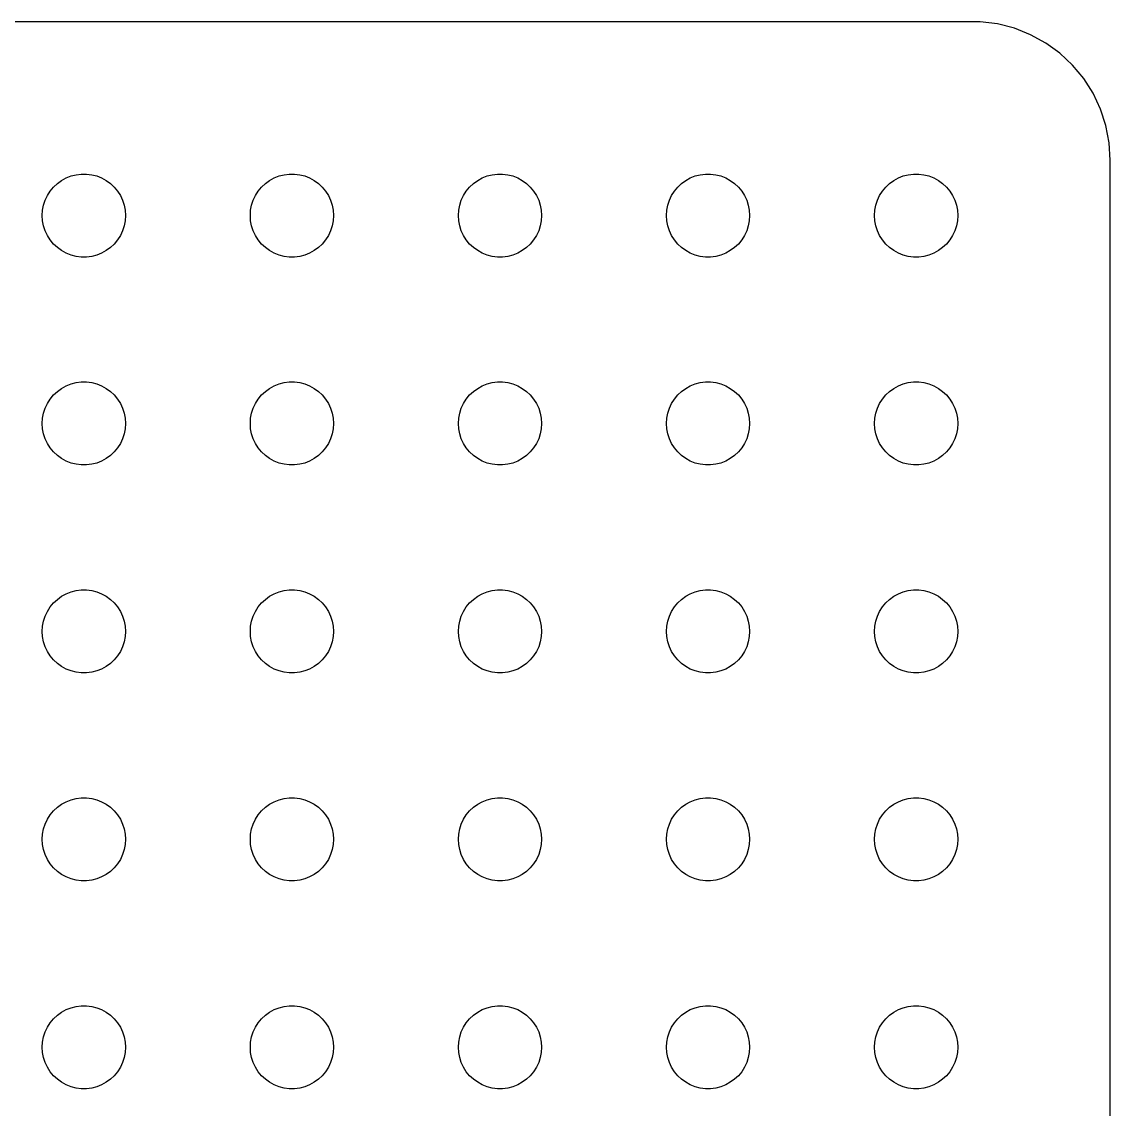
# Model space of a CAD drawing. Header units: metres. Extents: x -37 to 37, y 383 to 793.
# Drawn here: x -2.24 to 37, y 585.76 to 624.99 of the extents above; entities that cross this region are included whole.
import ezdxf

# ---------------------------------------------------------------- set-up
doc = ezdxf.new("R2010")
doc.units = ezdxf.units.M

msp = doc.modelspace()

# ---------------------------------------------------------------- linework, layer by layer
for p, q in [((32.3139, 624.99), (-32.3139, 624.99)), ((32.9369, 624.911), (32.3139, 624.99)), ((33.5451, 624.755), (32.9369, 624.911)), ((34.1289, 624.524), (33.5451, 624.755)), ((34.6791, 624.222), (34.1289, 624.524)), ((35.1871, 623.853), (34.6791, 624.222)), ((35.6448, 623.423), (35.1871, 623.853)), ((36.0451, 622.939), (35.6448, 623.423)), ((36.3815, 622.409), (36.0451, 622.939)), ((36.6489, 621.841), (36.3815, 622.409)), ((36.8429, 621.243), (36.6489, 621.841)), ((36.9606, 620.627), (36.8429, 621.243)), ((37, 620), (36.9606, 620.627)), ((37, 556), (37, 620)), ((-0.956131, 619.156), (-0.803726, 619.266)), ((-0.803726, 619.266), (-0.638657, 619.357)), ((-0.638657, 619.357), (-0.463516, 619.427)), ((-0.463516, 619.427), (-0.281067, 619.473)), ((-0.281067, 619.473), (-0.094177, 619.497)), ((-0.094177, 619.497), (0.094177, 619.497)), ((0.094177, 619.497), (0.281067, 619.473)), ((0.281067, 619.473), (0.463516, 619.427)), ((0.463516, 619.427), (0.638657, 619.357)), ((0.638657, 619.357), (0.803726, 619.266)), ((0.803726, 619.266), (0.956131, 619.156)), ((6.54385, 619.156), (6.69626, 619.266)), ((6.69626, 619.266), (6.86133, 619.357)), ((6.86133, 619.357), (7.03647, 619.427)), ((7.03647, 619.427), (7.21892, 619.473)), ((7.21892, 619.473), (7.40581, 619.497)), ((7.40581, 619.497), (7.59418, 619.497)), ((7.59418, 619.497), (7.78107, 619.473)), ((7.78107, 619.473), (7.96352, 619.427)), ((7.96352, 619.427), (8.13866, 619.357)), ((8.13866, 619.357), (8.30373, 619.266)), ((8.30373, 619.266), (8.45613, 619.156)), ((14.0439, 619.156), (14.1963, 619.266)), ((14.1963, 619.266), (14.3613, 619.357)), ((14.3613, 619.357), (14.5365, 619.427)), ((14.5365, 619.427), (14.7189, 619.473)), ((14.7189, 619.473), (14.9058, 619.497)), ((14.9058, 619.497), (15.0942, 619.497)), ((15.0942, 619.497), (15.2811, 619.473)), ((15.2811, 619.473), (15.4635, 619.427)), ((15.4635, 619.427), (15.6387, 619.357)), ((15.6387, 619.357), (15.8037, 619.266)), ((15.8037, 619.266), (15.9561, 619.156)), ((21.5439, 619.156), (21.6963, 619.266)), ((21.6963, 619.266), (21.8613, 619.357)), ((21.8613, 619.357), (22.0365, 619.427)), ((22.0365, 619.427), (22.2189, 619.473)), ((22.2189, 619.473), (22.4058, 619.497)), ((22.4058, 619.497), (22.5942, 619.497)), ((22.5942, 619.497), (22.7811, 619.473)), ((22.7811, 619.473), (22.9635, 619.427)), ((22.9635, 619.427), (23.1387, 619.357)), ((23.1387, 619.357), (23.3037, 619.266)), ((23.3037, 619.266), (23.4561, 619.156)), ((29.0439, 619.156), (29.1963, 619.266)), ((29.1963, 619.266), (29.3613, 619.357)), ((29.3613, 619.357), (29.5365, 619.427)), ((29.5365, 619.427), (29.7189, 619.473)), ((29.7189, 619.473), (29.9058, 619.497)), ((29.9058, 619.497), (30.0942, 619.497)), ((30.0942, 619.497), (30.2811, 619.473)), ((30.2811, 619.473), (30.4635, 619.427)), ((30.4635, 619.427), (30.6387, 619.357)), ((30.6387, 619.357), (30.8037, 619.266)), ((30.8037, 619.266), (30.9561, 619.156)), ((-1.31445, 618.723), (-1.21352, 618.882)), ((-1.21352, 618.882), (-1.09344, 619.027)), ((-1.09344, 619.027), (-0.956131, 619.156)), ((0.956131, 619.156), (1.09344, 619.027)), ((1.09344, 619.027), (1.21352, 618.882)), ((1.21352, 618.882), (1.31445, 618.723)), ((6.18553, 618.723), (6.28647, 618.882)), ((6.28647, 618.882), (6.40654, 619.027)), ((6.40654, 619.027), (6.54385, 619.156)), ((8.45613, 619.156), (8.59344, 619.027)), ((8.59344, 619.027), (8.71352, 618.882)), ((8.71352, 618.882), (8.81445, 618.723)), ((13.6855, 618.723), (13.7865, 618.882)), ((13.7865, 618.882), (13.9065, 619.027)), ((13.9065, 619.027), (14.0439, 619.156)), ((15.9561, 619.156), (16.0934, 619.027)), ((16.0934, 619.027), (16.2135, 618.882)), ((16.2135, 618.882), (16.3145, 618.723)), ((21.1855, 618.723), (21.2865, 618.882)), ((21.2865, 618.882), (21.4065, 619.027)), ((21.4065, 619.027), (21.5439, 619.156)), ((23.4561, 619.156), (23.5934, 619.027)), ((23.5934, 619.027), (23.7135, 618.882)), ((23.7135, 618.882), (23.8145, 618.723)), ((28.6855, 618.723), (28.7865, 618.882)), ((28.7865, 618.882), (28.9065, 619.027)), ((28.9065, 619.027), (29.0439, 619.156)), ((30.9561, 619.156), (31.0934, 619.027)), ((31.0934, 619.027), (31.2135, 618.882)), ((31.2135, 618.882), (31.3145, 618.723)), ((-1.45287, 618.373), (-1.39465, 618.552)), ((-1.39465, 618.552), (-1.31445, 618.723)), ((1.31445, 618.723), (1.39465, 618.552)), ((1.39465, 618.552), (1.45287, 618.373)), ((6.04712, 618.373), (6.10533, 618.552)), ((6.10533, 618.552), (6.18553, 618.723)), ((8.81445, 618.723), (8.89465, 618.552)), ((8.89465, 618.552), (8.95287, 618.373)), ((13.5471, 618.373), (13.6053, 618.552)), ((13.6053, 618.552), (13.6855, 618.723)), ((16.3145, 618.723), (16.3947, 618.552)), ((16.3947, 618.552), (16.4529, 618.373)), ((21.0471, 618.373), (21.1053, 618.552)), ((21.1053, 618.552), (21.1855, 618.723)), ((23.8145, 618.723), (23.8947, 618.552)), ((23.8947, 618.552), (23.9529, 618.373)), ((28.5471, 618.373), (28.6053, 618.552)), ((28.6053, 618.552), (28.6855, 618.723)), ((31.3145, 618.723), (31.3947, 618.552)), ((31.3947, 618.552), (31.4529, 618.373)), ((-1.5, 618), (-1.48816, 618.188)), ((-1.48816, 618.188), (-1.45287, 618.373)), ((1.45287, 618.373), (1.48816, 618.188)), ((1.48816, 618.188), (1.5, 618)), ((6, 618), (6.01183, 618.188)), ((6.01183, 618.188), (6.04712, 618.373)), ((8.95287, 618.373), (8.98816, 618.188)), ((8.98816, 618.188), (9, 618)), ((13.5, 618), (13.5118, 618.188)), ((13.5118, 618.188), (13.5471, 618.373)), ((16.4529, 618.373), (16.4882, 618.188)), ((16.4882, 618.188), (16.5, 618)), ((21, 618), (21.0118, 618.188)), ((21.0118, 618.188), (21.0471, 618.373)), ((23.9529, 618.373), (23.9882, 618.188)), ((23.9882, 618.188), (24, 618)), ((28.5, 618), (28.5118, 618.188)), ((28.5118, 618.188), (28.5471, 618.373)), ((31.4529, 618.373), (31.4882, 618.188)), ((31.4882, 618.188), (31.5, 618)), ((-1.48816, 617.812), (-1.5, 618)), ((-1.45287, 617.627), (-1.48816, 617.812)), ((1.48816, 617.812), (1.45287, 617.627)), ((1.5, 618), (1.48816, 617.812)), ((6.01183, 617.812), (6, 618)), ((6.04712, 617.627), (6.01183, 617.812)), ((8.98816, 617.812), (8.95287, 617.627)), ((9, 618), (8.98816, 617.812)), ((13.5118, 617.812), (13.5, 618)), ((13.5471, 617.627), (13.5118, 617.812)), ((16.4882, 617.812), (16.4529, 617.627)), ((16.5, 618), (16.4882, 617.812)), ((21.0118, 617.812), (21, 618)), ((21.0471, 617.627), (21.0118, 617.812)), ((23.9882, 617.812), (23.9529, 617.627)), ((24, 618), (23.9882, 617.812)), ((28.5118, 617.812), (28.5, 618)), ((28.5471, 617.627), (28.5118, 617.812)), ((31.4882, 617.812), (31.4529, 617.627)), ((31.5, 618), (31.4882, 617.812)), ((-1.39465, 617.448), (-1.45287, 617.627)), ((-1.31445, 617.277), (-1.39465, 617.448)), ((-1.21352, 617.118), (-1.31445, 617.277)), ((1.31445, 617.277), (1.21352, 617.118)), ((1.39465, 617.448), (1.31445, 617.277)), ((1.45287, 617.627), (1.39465, 617.448)), ((6.10533, 617.448), (6.04712, 617.627)), ((6.18553, 617.277), (6.10533, 617.448)), ((6.28647, 617.118), (6.18553, 617.277)), ((8.81445, 617.277), (8.71352, 617.118)), ((8.89465, 617.448), (8.81445, 617.277)), ((8.95287, 617.627), (8.89465, 617.448)), ((13.6053, 617.448), (13.5471, 617.627)), ((13.6855, 617.277), (13.6053, 617.448)), ((13.7865, 617.118), (13.6855, 617.277)), ((16.3145, 617.277), (16.2135, 617.118)), ((16.3947, 617.448), (16.3145, 617.277)), ((16.4529, 617.627), (16.3947, 617.448)), ((21.1053, 617.448), (21.0471, 617.627)), ((21.1855, 617.277), (21.1053, 617.448)), ((21.2865, 617.118), (21.1855, 617.277)), ((23.8145, 617.277), (23.7135, 617.118)), ((23.8947, 617.448), (23.8145, 617.277)), ((23.9529, 617.627), (23.8947, 617.448)), ((28.6053, 617.448), (28.5471, 617.627)), ((28.6855, 617.277), (28.6053, 617.448)), ((28.7865, 617.118), (28.6855, 617.277)), ((31.3145, 617.277), (31.2135, 617.118)), ((31.3947, 617.448), (31.3145, 617.277)), ((31.4529, 617.627), (31.3947, 617.448)), ((-1.09344, 616.973), (-1.21352, 617.118)), ((-0.956131, 616.844), (-1.09344, 616.973)), ((1.09344, 616.973), (0.956131, 616.844)), ((1.21352, 617.118), (1.09344, 616.973)), ((6.40654, 616.973), (6.28647, 617.118)), ((6.54385, 616.844), (6.40654, 616.973)), ((8.59344, 616.973), (8.45613, 616.844)), ((8.71352, 617.118), (8.59344, 616.973)), ((13.9065, 616.973), (13.7865, 617.118)), ((14.0439, 616.844), (13.9065, 616.973)), ((16.0934, 616.973), (15.9561, 616.844)), ((16.2135, 617.118), (16.0934, 616.973)), ((21.4065, 616.973), (21.2865, 617.118)), ((21.5439, 616.844), (21.4065, 616.973)), ((23.5934, 616.973), (23.4561, 616.844)), ((23.7135, 617.118), (23.5934, 616.973)), ((28.9065, 616.973), (28.7865, 617.118)), ((29.0439, 616.844), (28.9065, 616.973)), ((31.0934, 616.973), (30.9561, 616.844)), ((31.2135, 617.118), (31.0934, 616.973)), ((-0.803726, 616.734), (-0.956131, 616.844)), ((-0.638657, 616.643), (-0.803726, 616.734)), ((-0.463516, 616.573), (-0.638657, 616.643)), ((-0.281067, 616.527), (-0.463516, 616.573)), ((-0.094177, 616.503), (-0.281067, 616.527)), ((0.094177, 616.503), (-0.094177, 616.503)), ((0.281067, 616.527), (0.094177, 616.503)), ((0.463516, 616.573), (0.281067, 616.527)), ((0.638657, 616.643), (0.463516, 616.573)), ((0.803726, 616.734), (0.638657, 616.643)), ((0.956131, 616.844), (0.803726, 616.734)), ((6.69626, 616.734), (6.54385, 616.844)), ((6.86133, 616.643), (6.69626, 616.734)), ((7.03647, 616.573), (6.86133, 616.643)), ((7.21892, 616.527), (7.03647, 616.573)), ((7.40581, 616.503), (7.21892, 616.527)), ((7.59418, 616.503), (7.40581, 616.503)), ((7.78107, 616.527), (7.59418, 616.503)), ((7.96352, 616.573), (7.78107, 616.527)), ((8.13866, 616.643), (7.96352, 616.573)), ((8.30373, 616.734), (8.13866, 616.643)), ((8.45613, 616.844), (8.30373, 616.734)), ((14.1963, 616.734), (14.0439, 616.844)), ((14.3613, 616.643), (14.1963, 616.734)), ((14.5365, 616.573), (14.3613, 616.643)), ((14.7189, 616.527), (14.5365, 616.573)), ((14.9058, 616.503), (14.7189, 616.527)), ((15.0942, 616.503), (14.9058, 616.503)), ((15.2811, 616.527), (15.0942, 616.503)), ((15.4635, 616.573), (15.2811, 616.527)), ((15.6387, 616.643), (15.4635, 616.573)), ((15.8037, 616.734), (15.6387, 616.643)), ((15.9561, 616.844), (15.8037, 616.734)), ((21.6963, 616.734), (21.5439, 616.844)), ((21.8613, 616.643), (21.6963, 616.734)), ((22.0365, 616.573), (21.8613, 616.643)), ((22.2189, 616.527), (22.0365, 616.573)), ((22.4058, 616.503), (22.2189, 616.527)), ((22.5942, 616.503), (22.4058, 616.503)), ((22.7811, 616.527), (22.5942, 616.503)), ((22.9635, 616.573), (22.7811, 616.527)), ((23.1387, 616.643), (22.9635, 616.573)), ((23.3037, 616.734), (23.1387, 616.643)), ((23.4561, 616.844), (23.3037, 616.734)), ((29.1963, 616.734), (29.0439, 616.844)), ((29.3613, 616.643), (29.1963, 616.734)), ((29.5365, 616.573), (29.3613, 616.643)), ((29.7189, 616.527), (29.5365, 616.573)), ((29.9058, 616.503), (29.7189, 616.527)), ((30.0942, 616.503), (29.9058, 616.503)), ((30.2811, 616.527), (30.0942, 616.503)), ((30.4635, 616.573), (30.2811, 616.527)), ((30.6387, 616.643), (30.4635, 616.573)), ((30.8037, 616.734), (30.6387, 616.643)), ((30.9561, 616.844), (30.8037, 616.734)), ((-0.956131, 611.656), (-0.803726, 611.766)), ((-0.803726, 611.766), (-0.638657, 611.857)), ((-0.638657, 611.857), (-0.463516, 611.927)), ((-0.463516, 611.927), (-0.281067, 611.973)), ((-0.281067, 611.973), (-0.094177, 611.997)), ((-0.094177, 611.997), (0.094177, 611.997)), ((0.094177, 611.997), (0.281067, 611.973)), ((0.281067, 611.973), (0.463516, 611.927)), ((0.463516, 611.927), (0.638657, 611.857)), ((0.638657, 611.857), (0.803726, 611.766)), ((0.803726, 611.766), (0.956131, 611.656)), ((6.54385, 611.656), (6.69626, 611.766)), ((6.69626, 611.766), (6.86133, 611.857)), ((6.86133, 611.857), (7.03647, 611.927)), ((7.03647, 611.927), (7.21892, 611.973)), ((7.21892, 611.973), (7.40581, 611.997)), ((7.40581, 611.997), (7.59418, 611.997)), ((7.59418, 611.997), (7.78107, 611.973)), ((7.78107, 611.973), (7.96352, 611.927)), ((7.96352, 611.927), (8.13866, 611.857)), ((8.13866, 611.857), (8.30373, 611.766)), ((8.30373, 611.766), (8.45613, 611.656)), ((14.0439, 611.656), (14.1963, 611.766)), ((14.1963, 611.766), (14.3613, 611.857)), ((14.3613, 611.857), (14.5365, 611.927)), ((14.5365, 611.927), (14.7189, 611.973)), ((14.7189, 611.973), (14.9058, 611.997)), ((14.9058, 611.997), (15.0942, 611.997)), ((15.0942, 611.997), (15.2811, 611.973)), ((15.2811, 611.973), (15.4635, 611.927)), ((15.4635, 611.927), (15.6387, 611.857)), ((15.6387, 611.857), (15.8037, 611.766)), ((15.8037, 611.766), (15.9561, 611.656)), ((21.5439, 611.656), (21.6963, 611.766)), ((21.6963, 611.766), (21.8613, 611.857)), ((21.8613, 611.857), (22.0365, 611.927)), ((22.0365, 611.927), (22.2189, 611.973)), ((22.2189, 611.973), (22.4058, 611.997)), ((22.4058, 611.997), (22.5942, 611.997)), ((22.5942, 611.997), (22.7811, 611.973)), ((22.7811, 611.973), (22.9635, 611.927)), ((22.9635, 611.927), (23.1387, 611.857)), ((23.1387, 611.857), (23.3037, 611.766)), ((23.3037, 611.766), (23.4561, 611.656)), ((29.0439, 611.656), (29.1963, 611.766)), ((29.1963, 611.766), (29.3613, 611.857)), ((29.3613, 611.857), (29.5365, 611.927)), ((29.5365, 611.927), (29.7189, 611.973)), ((29.7189, 611.973), (29.9058, 611.997)), ((29.9058, 611.997), (30.0942, 611.997)), ((30.0942, 611.997), (30.2811, 611.973)), ((30.2811, 611.973), (30.4635, 611.927)), ((30.4635, 611.927), (30.6387, 611.857)), ((30.6387, 611.857), (30.8037, 611.766)), ((30.8037, 611.766), (30.9561, 611.656)), ((-1.31445, 611.223), (-1.21352, 611.382)), ((-1.21352, 611.382), (-1.09344, 611.527)), ((-1.09344, 611.527), (-0.956131, 611.656)), ((0.956131, 611.656), (1.09344, 611.527)), ((1.09344, 611.527), (1.21352, 611.382)), ((1.21352, 611.382), (1.31445, 611.223)), ((6.18553, 611.223), (6.28647, 611.382)), ((6.28647, 611.382), (6.40654, 611.527)), ((6.40654, 611.527), (6.54385, 611.656)), ((8.45613, 611.656), (8.59344, 611.527)), ((8.59344, 611.527), (8.71352, 611.382)), ((8.71352, 611.382), (8.81445, 611.223)), ((13.6855, 611.223), (13.7865, 611.382)), ((13.7865, 611.382), (13.9065, 611.527)), ((13.9065, 611.527), (14.0439, 611.656)), ((15.9561, 611.656), (16.0934, 611.527)), ((16.0934, 611.527), (16.2135, 611.382)), ((16.2135, 611.382), (16.3145, 611.223)), ((21.1855, 611.223), (21.2865, 611.382)), ((21.2865, 611.382), (21.4065, 611.527)), ((21.4065, 611.527), (21.5439, 611.656)), ((23.4561, 611.656), (23.5934, 611.527)), ((23.5934, 611.527), (23.7135, 611.382)), ((23.7135, 611.382), (23.8145, 611.223)), ((28.6855, 611.223), (28.7865, 611.382)), ((28.7865, 611.382), (28.9065, 611.527)), ((28.9065, 611.527), (29.0439, 611.656)), ((30.9561, 611.656), (31.0934, 611.527)), ((31.0934, 611.527), (31.2135, 611.382)), ((31.2135, 611.382), (31.3145, 611.223)), ((-1.45287, 610.873), (-1.39465, 611.052)), ((-1.39465, 611.052), (-1.31445, 611.223)), ((1.31445, 611.223), (1.39465, 611.052)), ((1.39465, 611.052), (1.45287, 610.873)), ((6.04712, 610.873), (6.10533, 611.052)), ((6.10533, 611.052), (6.18553, 611.223)), ((8.81445, 611.223), (8.89465, 611.052)), ((8.89465, 611.052), (8.95287, 610.873)), ((13.5471, 610.873), (13.6053, 611.052)), ((13.6053, 611.052), (13.6855, 611.223)), ((16.3145, 611.223), (16.3947, 611.052)), ((16.3947, 611.052), (16.4529, 610.873)), ((21.0471, 610.873), (21.1053, 611.052)), ((21.1053, 611.052), (21.1855, 611.223)), ((23.8145, 611.223), (23.8947, 611.052)), ((23.8947, 611.052), (23.9529, 610.873)), ((28.5471, 610.873), (28.6053, 611.052)), ((28.6053, 611.052), (28.6855, 611.223)), ((31.3145, 611.223), (31.3947, 611.052)), ((31.3947, 611.052), (31.4529, 610.873)), ((-1.5, 610.5), (-1.48816, 610.688)), ((-1.48816, 610.688), (-1.45287, 610.873)), ((1.45287, 610.873), (1.48816, 610.688)), ((1.48816, 610.688), (1.5, 610.5)), ((6, 610.5), (6.01183, 610.688)), ((6.01183, 610.688), (6.04712, 610.873)), ((8.95287, 610.873), (8.98816, 610.688)), ((8.98816, 610.688), (9, 610.5)), ((13.5, 610.5), (13.5118, 610.688)), ((13.5118, 610.688), (13.5471, 610.873)), ((16.4529, 610.873), (16.4882, 610.688)), ((16.4882, 610.688), (16.5, 610.5)), ((21, 610.5), (21.0118, 610.688)), ((21.0118, 610.688), (21.0471, 610.873)), ((23.9529, 610.873), (23.9882, 610.688)), ((23.9882, 610.688), (24, 610.5)), ((28.5, 610.5), (28.5118, 610.688)), ((28.5118, 610.688), (28.5471, 610.873)), ((31.4529, 610.873), (31.4882, 610.688)), ((31.4882, 610.688), (31.5, 610.5)), ((-1.48816, 610.312), (-1.5, 610.5)), ((-1.45287, 610.127), (-1.48816, 610.312)), ((1.48816, 610.312), (1.45287, 610.127)), ((1.5, 610.5), (1.48816, 610.312)), ((6.01183, 610.312), (6, 610.5)), ((6.04712, 610.127), (6.01183, 610.312)), ((8.98816, 610.312), (8.95287, 610.127)), ((9, 610.5), (8.98816, 610.312)), ((13.5118, 610.312), (13.5, 610.5)), ((13.5471, 610.127), (13.5118, 610.312)), ((16.4882, 610.312), (16.4529, 610.127)), ((16.5, 610.5), (16.4882, 610.312)), ((21.0118, 610.312), (21, 610.5)), ((21.0471, 610.127), (21.0118, 610.312)), ((23.9882, 610.312), (23.9529, 610.127)), ((24, 610.5), (23.9882, 610.312)), ((28.5118, 610.312), (28.5, 610.5)), ((28.5471, 610.127), (28.5118, 610.312)), ((31.4882, 610.312), (31.4529, 610.127)), ((31.5, 610.5), (31.4882, 610.312)), ((-1.39465, 609.948), (-1.45287, 610.127)), ((-1.31445, 609.777), (-1.39465, 609.948)), ((1.39465, 609.948), (1.31445, 609.777)), ((1.45287, 610.127), (1.39465, 609.948)), ((6.10533, 609.948), (6.04712, 610.127)), ((6.18553, 609.777), (6.10533, 609.948)), ((8.89465, 609.948), (8.81445, 609.777)), ((8.95287, 610.127), (8.89465, 609.948)), ((13.6053, 609.948), (13.5471, 610.127)), ((13.6855, 609.777), (13.6053, 609.948)), ((16.3947, 609.948), (16.3145, 609.777)), ((16.4529, 610.127), (16.3947, 609.948)), ((21.1053, 609.948), (21.0471, 610.127)), ((21.1855, 609.777), (21.1053, 609.948)), ((23.8947, 609.948), (23.8145, 609.777)), ((23.9529, 610.127), (23.8947, 609.948)), ((28.6053, 609.948), (28.5471, 610.127)), ((28.6855, 609.777), (28.6053, 609.948)), ((31.3947, 609.948), (31.3145, 609.777)), ((31.4529, 610.127), (31.3947, 609.948)), ((-1.21352, 609.618), (-1.31445, 609.777)), ((-1.09344, 609.473), (-1.21352, 609.618)), ((-0.956131, 609.344), (-1.09344, 609.473)), ((1.09344, 609.473), (0.956131, 609.344)), ((1.21352, 609.618), (1.09344, 609.473)), ((1.31445, 609.777), (1.21352, 609.618)), ((6.28647, 609.618), (6.18553, 609.777)), ((6.40654, 609.473), (6.28647, 609.618)), ((6.54385, 609.344), (6.40654, 609.473)), ((8.59344, 609.473), (8.45613, 609.344)), ((8.71352, 609.618), (8.59344, 609.473)), ((8.81445, 609.777), (8.71352, 609.618)), ((13.7865, 609.618), (13.6855, 609.777)), ((13.9065, 609.473), (13.7865, 609.618)), ((14.0439, 609.344), (13.9065, 609.473)), ((16.0934, 609.473), (15.9561, 609.344)), ((16.2135, 609.618), (16.0934, 609.473)), ((16.3145, 609.777), (16.2135, 609.618)), ((21.2865, 609.618), (21.1855, 609.777)), ((21.4065, 609.473), (21.2865, 609.618)), ((21.5439, 609.344), (21.4065, 609.473)), ((23.5934, 609.473), (23.4561, 609.344)), ((23.7135, 609.618), (23.5934, 609.473)), ((23.8145, 609.777), (23.7135, 609.618)), ((28.7865, 609.618), (28.6855, 609.777)), ((28.9065, 609.473), (28.7865, 609.618)), ((29.0439, 609.344), (28.9065, 609.473)), ((31.0934, 609.473), (30.9561, 609.344)), ((31.2135, 609.618), (31.0934, 609.473)), ((31.3145, 609.777), (31.2135, 609.618)), ((-0.803726, 609.234), (-0.956131, 609.344)), ((-0.638657, 609.143), (-0.803726, 609.234)), ((-0.463516, 609.073), (-0.638657, 609.143)), ((-0.281067, 609.027), (-0.463516, 609.073)), ((-0.094177, 609.003), (-0.281067, 609.027)), ((0.281067, 609.027), (0.094177, 609.003)), ((0.463516, 609.073), (0.281067, 609.027)), ((0.638657, 609.143), (0.463516, 609.073)), ((0.803726, 609.234), (0.638657, 609.143)), ((0.956131, 609.344), (0.803726, 609.234)), ((6.69626, 609.234), (6.54385, 609.344)), ((6.86133, 609.143), (6.69626, 609.234)), ((7.03647, 609.073), (6.86133, 609.143)), ((7.21892, 609.027), (7.03647, 609.073)), ((7.40581, 609.003), (7.21892, 609.027)), ((7.78107, 609.027), (7.59418, 609.003)), ((7.96352, 609.073), (7.78107, 609.027)), ((8.13866, 609.143), (7.96352, 609.073)), ((8.30373, 609.234), (8.13866, 609.143)), ((8.45613, 609.344), (8.30373, 609.234)), ((14.1963, 609.234), (14.0439, 609.344)), ((14.3613, 609.143), (14.1963, 609.234)), ((14.5365, 609.073), (14.3613, 609.143)), ((14.7189, 609.027), (14.5365, 609.073)), ((14.9058, 609.003), (14.7189, 609.027)), ((15.2811, 609.027), (15.0942, 609.003)), ((15.4635, 609.073), (15.2811, 609.027)), ((15.6387, 609.143), (15.4635, 609.073)), ((15.8037, 609.234), (15.6387, 609.143)), ((15.9561, 609.344), (15.8037, 609.234)), ((21.6963, 609.234), (21.5439, 609.344)), ((21.8613, 609.143), (21.6963, 609.234)), ((22.0365, 609.073), (21.8613, 609.143)), ((22.2189, 609.027), (22.0365, 609.073)), ((22.4058, 609.003), (22.2189, 609.027)), ((22.7811, 609.027), (22.5942, 609.003)), ((22.9635, 609.073), (22.7811, 609.027)), ((23.1387, 609.143), (22.9635, 609.073)), ((23.3037, 609.234), (23.1387, 609.143)), ((23.4561, 609.344), (23.3037, 609.234)), ((29.1963, 609.234), (29.0439, 609.344)), ((29.3613, 609.143), (29.1963, 609.234)), ((29.5365, 609.073), (29.3613, 609.143)), ((29.7189, 609.027), (29.5365, 609.073)), ((29.9058, 609.003), (29.7189, 609.027)), ((30.2811, 609.027), (30.0942, 609.003)), ((30.4635, 609.073), (30.2811, 609.027)), ((30.6387, 609.143), (30.4635, 609.073)), ((30.8037, 609.234), (30.6387, 609.143)), ((30.9561, 609.344), (30.8037, 609.234)), ((0.094177, 609.003), (-0.094177, 609.003)), ((7.59418, 609.003), (7.40581, 609.003)), ((15.0942, 609.003), (14.9058, 609.003)), ((22.5942, 609.003), (22.4058, 609.003)), ((30.0942, 609.003), (29.9058, 609.003)), ((-0.803726, 604.266), (-0.638657, 604.357)), ((-0.638657, 604.357), (-0.463516, 604.427)), ((-0.463516, 604.427), (-0.281067, 604.473)), ((-0.281067, 604.473), (-0.094177, 604.497)), ((-0.094177, 604.497), (0.094177, 604.497)), ((0.094177, 604.497), (0.281067, 604.473)), ((0.281067, 604.473), (0.463516, 604.427)), ((0.463516, 604.427), (0.638657, 604.357)), ((0.638657, 604.357), (0.803726, 604.266)), ((6.69626, 604.266), (6.86133, 604.357)), ((6.86133, 604.357), (7.03647, 604.427)), ((7.03647, 604.427), (7.21892, 604.473)), ((7.21892, 604.473), (7.40581, 604.497)), ((7.40581, 604.497), (7.59418, 604.497)), ((7.59418, 604.497), (7.78107, 604.473)), ((7.78107, 604.473), (7.96352, 604.427)), ((7.96352, 604.427), (8.13866, 604.357)), ((8.13866, 604.357), (8.30373, 604.266)), ((14.1963, 604.266), (14.3613, 604.357)), ((14.3613, 604.357), (14.5365, 604.427)), ((14.5365, 604.427), (14.7189, 604.473)), ((14.7189, 604.473), (14.9058, 604.497)), ((14.9058, 604.497), (15.0942, 604.497)), ((15.0942, 604.497), (15.2811, 604.473)), ((15.2811, 604.473), (15.4635, 604.427)), ((15.4635, 604.427), (15.6387, 604.357)), ((15.6387, 604.357), (15.8037, 604.266)), ((21.6963, 604.266), (21.8613, 604.357)), ((21.8613, 604.357), (22.0365, 604.427)), ((22.0365, 604.427), (22.2189, 604.473)), ((22.2189, 604.473), (22.4058, 604.497)), ((22.4058, 604.497), (22.5942, 604.497)), ((22.5942, 604.497), (22.7811, 604.473)), ((22.7811, 604.473), (22.9635, 604.427)), ((22.9635, 604.427), (23.1387, 604.357)), ((23.1387, 604.357), (23.3037, 604.266)), ((29.1963, 604.266), (29.3613, 604.357)), ((29.3613, 604.357), (29.5365, 604.427)), ((29.5365, 604.427), (29.7189, 604.473)), ((29.7189, 604.473), (29.9058, 604.497)), ((29.9058, 604.497), (30.0942, 604.497)), ((30.0942, 604.497), (30.2811, 604.473)), ((30.2811, 604.473), (30.4635, 604.427)), ((30.4635, 604.427), (30.6387, 604.357)), ((30.6387, 604.357), (30.8037, 604.266)), ((-1.21352, 603.882), (-1.09344, 604.027)), ((-1.09344, 604.027), (-0.956131, 604.156)), ((-0.956131, 604.156), (-0.803726, 604.266)), ((0.803726, 604.266), (0.956131, 604.156)), ((0.956131, 604.156), (1.09344, 604.027)), ((1.09344, 604.027), (1.21352, 603.882)), ((6.28647, 603.882), (6.40654, 604.027)), ((6.40654, 604.027), (6.54385, 604.156)), ((6.54385, 604.156), (6.69626, 604.266)), ((8.30373, 604.266), (8.45613, 604.156)), ((8.45613, 604.156), (8.59344, 604.027)), ((8.59344, 604.027), (8.71352, 603.882)), ((13.7865, 603.882), (13.9065, 604.027)), ((13.9065, 604.027), (14.0439, 604.156)), ((14.0439, 604.156), (14.1963, 604.266)), ((15.8037, 604.266), (15.9561, 604.156)), ((15.9561, 604.156), (16.0934, 604.027)), ((16.0934, 604.027), (16.2135, 603.882)), ((21.2865, 603.882), (21.4065, 604.027)), ((21.4065, 604.027), (21.5439, 604.156)), ((21.5439, 604.156), (21.6963, 604.266)), ((23.3037, 604.266), (23.4561, 604.156)), ((23.4561, 604.156), (23.5934, 604.027)), ((23.5934, 604.027), (23.7135, 603.882)), ((28.7865, 603.882), (28.9065, 604.027)), ((28.9065, 604.027), (29.0439, 604.156)), ((29.0439, 604.156), (29.1963, 604.266)), ((30.8037, 604.266), (30.9561, 604.156)), ((30.9561, 604.156), (31.0934, 604.027)), ((31.0934, 604.027), (31.2135, 603.882)), ((-1.45287, 603.373), (-1.39465, 603.552)), ((-1.39465, 603.552), (-1.31445, 603.723)), ((-1.31445, 603.723), (-1.21352, 603.882)), ((1.21352, 603.882), (1.31445, 603.723)), ((1.31445, 603.723), (1.39465, 603.552)), ((1.39465, 603.552), (1.45287, 603.373)), ((6.04712, 603.373), (6.10533, 603.552)), ((6.10533, 603.552), (6.18553, 603.723)), ((6.18553, 603.723), (6.28647, 603.882)), ((8.71352, 603.882), (8.81445, 603.723)), ((8.81445, 603.723), (8.89465, 603.552)), ((8.89465, 603.552), (8.95287, 603.373)), ((13.5471, 603.373), (13.6053, 603.552)), ((13.6053, 603.552), (13.6855, 603.723)), ((13.6855, 603.723), (13.7865, 603.882)), ((16.2135, 603.882), (16.3145, 603.723)), ((16.3145, 603.723), (16.3947, 603.552)), ((16.3947, 603.552), (16.4529, 603.373)), ((21.0471, 603.373), (21.1053, 603.552)), ((21.1053, 603.552), (21.1855, 603.723)), ((21.1855, 603.723), (21.2865, 603.882)), ((23.7135, 603.882), (23.8145, 603.723)), ((23.8145, 603.723), (23.8947, 603.552)), ((23.8947, 603.552), (23.9529, 603.373)), ((28.5471, 603.373), (28.6053, 603.552)), ((28.6053, 603.552), (28.6855, 603.723)), ((28.6855, 603.723), (28.7865, 603.882)), ((31.2135, 603.882), (31.3145, 603.723)), ((31.3145, 603.723), (31.3947, 603.552)), ((31.3947, 603.552), (31.4529, 603.373)), ((-1.5, 603), (-1.48816, 603.188)), ((-1.48816, 603.188), (-1.45287, 603.373)), ((1.45287, 603.373), (1.48816, 603.188)), ((1.48816, 603.188), (1.5, 603)), ((6, 603), (6.01183, 603.188)), ((6.01183, 603.188), (6.04712, 603.373)), ((8.95287, 603.373), (8.98816, 603.188)), ((8.98816, 603.188), (9, 603)), ((13.5, 603), (13.5118, 603.188)), ((13.5118, 603.188), (13.5471, 603.373)), ((16.4529, 603.373), (16.4882, 603.188)), ((16.4882, 603.188), (16.5, 603)), ((21, 603), (21.0118, 603.188)), ((21.0118, 603.188), (21.0471, 603.373)), ((23.9529, 603.373), (23.9882, 603.188)), ((23.9882, 603.188), (24, 603)), ((28.5, 603), (28.5118, 603.188)), ((28.5118, 603.188), (28.5471, 603.373)), ((31.4529, 603.373), (31.4882, 603.188)), ((31.4882, 603.188), (31.5, 603)), ((-1.48816, 602.812), (-1.5, 603)), ((-1.45287, 602.627), (-1.48816, 602.812)), ((1.48816, 602.812), (1.45287, 602.627)), ((1.5, 603), (1.48816, 602.812)), ((6.01183, 602.812), (6, 603)), ((6.04712, 602.627), (6.01183, 602.812)), ((8.98816, 602.812), (8.95287, 602.627)), ((9, 603), (8.98816, 602.812)), ((13.5118, 602.812), (13.5, 603)), ((13.5471, 602.627), (13.5118, 602.812)), ((16.4882, 602.812), (16.4529, 602.627)), ((16.5, 603), (16.4882, 602.812)), ((21.0118, 602.812), (21, 603)), ((21.0471, 602.627), (21.0118, 602.812)), ((23.9882, 602.812), (23.9529, 602.627)), ((24, 603), (23.9882, 602.812)), ((28.5118, 602.812), (28.5, 603)), ((28.5471, 602.627), (28.5118, 602.812)), ((31.4882, 602.812), (31.4529, 602.627)), ((31.5, 603), (31.4882, 602.812)), ((-1.39465, 602.448), (-1.45287, 602.627)), ((-1.31445, 602.277), (-1.39465, 602.448)), ((1.39465, 602.448), (1.31445, 602.277)), ((1.45287, 602.627), (1.39465, 602.448)), ((6.10533, 602.448), (6.04712, 602.627)), ((6.18553, 602.277), (6.10533, 602.448)), ((8.89465, 602.448), (8.81445, 602.277)), ((8.95287, 602.627), (8.89465, 602.448)), ((13.6053, 602.448), (13.5471, 602.627)), ((13.6855, 602.277), (13.6053, 602.448)), ((16.3947, 602.448), (16.3145, 602.277)), ((16.4529, 602.627), (16.3947, 602.448)), ((21.1053, 602.448), (21.0471, 602.627)), ((21.1855, 602.277), (21.1053, 602.448)), ((23.8947, 602.448), (23.8145, 602.277)), ((23.9529, 602.627), (23.8947, 602.448)), ((28.6053, 602.448), (28.5471, 602.627)), ((28.6855, 602.277), (28.6053, 602.448)), ((31.3947, 602.448), (31.3145, 602.277)), ((31.4529, 602.627), (31.3947, 602.448)), ((-1.21352, 602.118), (-1.31445, 602.277)), ((-1.09344, 601.973), (-1.21352, 602.118)), ((-0.956131, 601.844), (-1.09344, 601.973)), ((1.09344, 601.973), (0.956131, 601.844)), ((1.21352, 602.118), (1.09344, 601.973)), ((1.31445, 602.277), (1.21352, 602.118)), ((6.28647, 602.118), (6.18553, 602.277)), ((6.40654, 601.973), (6.28647, 602.118)), ((6.54385, 601.844), (6.40654, 601.973)), ((8.59344, 601.973), (8.45613, 601.844)), ((8.71352, 602.118), (8.59344, 601.973)), ((8.81445, 602.277), (8.71352, 602.118)), ((13.7865, 602.118), (13.6855, 602.277)), ((13.9065, 601.973), (13.7865, 602.118)), ((14.0439, 601.844), (13.9065, 601.973)), ((16.0934, 601.973), (15.9561, 601.844)), ((16.2135, 602.118), (16.0934, 601.973)), ((16.3145, 602.277), (16.2135, 602.118)), ((21.2865, 602.118), (21.1855, 602.277)), ((21.4065, 601.973), (21.2865, 602.118)), ((21.5439, 601.844), (21.4065, 601.973)), ((23.5934, 601.973), (23.4561, 601.844)), ((23.7135, 602.118), (23.5934, 601.973)), ((23.8145, 602.277), (23.7135, 602.118)), ((28.7865, 602.118), (28.6855, 602.277)), ((28.9065, 601.973), (28.7865, 602.118)), ((29.0439, 601.844), (28.9065, 601.973)), ((31.0934, 601.973), (30.9561, 601.844)), ((31.2135, 602.118), (31.0934, 601.973)), ((31.3145, 602.277), (31.2135, 602.118)), ((-0.803726, 601.734), (-0.956131, 601.844)), ((-0.638657, 601.643), (-0.803726, 601.734)), ((-0.463516, 601.573), (-0.638657, 601.643)), ((-0.281067, 601.527), (-0.463516, 601.573)), ((0.463516, 601.573), (0.281067, 601.527)), ((0.638657, 601.643), (0.463516, 601.573)), ((0.803726, 601.734), (0.638657, 601.643)), ((0.956131, 601.844), (0.803726, 601.734)), ((6.69626, 601.734), (6.54385, 601.844)), ((6.86133, 601.643), (6.69626, 601.734)), ((7.03647, 601.573), (6.86133, 601.643)), ((7.21892, 601.527), (7.03647, 601.573)), ((7.96352, 601.573), (7.78107, 601.527)), ((8.13866, 601.643), (7.96352, 601.573)), ((8.30373, 601.734), (8.13866, 601.643)), ((8.45613, 601.844), (8.30373, 601.734)), ((14.1963, 601.734), (14.0439, 601.844)), ((14.3613, 601.643), (14.1963, 601.734)), ((14.5365, 601.573), (14.3613, 601.643)), ((14.7189, 601.527), (14.5365, 601.573)), ((15.4635, 601.573), (15.2811, 601.527)), ((15.6387, 601.643), (15.4635, 601.573)), ((15.8037, 601.734), (15.6387, 601.643)), ((15.9561, 601.844), (15.8037, 601.734)), ((21.6963, 601.734), (21.5439, 601.844)), ((21.8613, 601.643), (21.6963, 601.734)), ((22.0365, 601.573), (21.8613, 601.643)), ((22.2189, 601.527), (22.0365, 601.573)), ((22.9635, 601.573), (22.7811, 601.527)), ((23.1387, 601.643), (22.9635, 601.573)), ((23.3037, 601.734), (23.1387, 601.643)), ((23.4561, 601.844), (23.3037, 601.734)), ((29.1963, 601.734), (29.0439, 601.844)), ((29.3613, 601.643), (29.1963, 601.734)), ((29.5365, 601.573), (29.3613, 601.643)), ((29.7189, 601.527), (29.5365, 601.573)), ((30.4635, 601.573), (30.2811, 601.527)), ((30.6387, 601.643), (30.4635, 601.573)), ((30.8037, 601.734), (30.6387, 601.643)), ((30.9561, 601.844), (30.8037, 601.734)), ((-0.094177, 601.503), (-0.281067, 601.527)), ((0.094177, 601.503), (-0.094177, 601.503)), ((0.281067, 601.527), (0.094177, 601.503)), ((7.40581, 601.503), (7.21892, 601.527)), ((7.59418, 601.503), (7.40581, 601.503)), ((7.78107, 601.527), (7.59418, 601.503)), ((14.9058, 601.503), (14.7189, 601.527)), ((15.0942, 601.503), (14.9058, 601.503)), ((15.2811, 601.527), (15.0942, 601.503)), ((22.4058, 601.503), (22.2189, 601.527)), ((22.5942, 601.503), (22.4058, 601.503)), ((22.7811, 601.527), (22.5942, 601.503)), ((29.9058, 601.503), (29.7189, 601.527)), ((30.0942, 601.503), (29.9058, 601.503)), ((30.2811, 601.527), (30.0942, 601.503)), ((-0.803726, 596.766), (-0.638657, 596.857)), ((-0.638657, 596.857), (-0.463516, 596.927)), ((-0.463516, 596.927), (-0.281067, 596.973)), ((-0.281067, 596.973), (-0.094177, 596.997)), ((-0.094177, 596.997), (0.094177, 596.997)), ((0.094177, 596.997), (0.281067, 596.973)), ((0.281067, 596.973), (0.463516, 596.927)), ((0.463516, 596.927), (0.638657, 596.857)), ((0.638657, 596.857), (0.803726, 596.766)), ((6.69626, 596.766), (6.86133, 596.857)), ((6.86133, 596.857), (7.03647, 596.927)), ((7.03647, 596.927), (7.21892, 596.973)), ((7.21892, 596.973), (7.40581, 596.997)), ((7.40581, 596.997), (7.59418, 596.997)), ((7.59418, 596.997), (7.78107, 596.973)), ((7.78107, 596.973), (7.96352, 596.927)), ((7.96352, 596.927), (8.13866, 596.857)), ((8.13866, 596.857), (8.30373, 596.766)), ((14.1963, 596.766), (14.3613, 596.857)), ((14.3613, 596.857), (14.5365, 596.927)), ((14.5365, 596.927), (14.7189, 596.973)), ((14.7189, 596.973), (14.9058, 596.997)), ((14.9058, 596.997), (15.0942, 596.997)), ((15.0942, 596.997), (15.2811, 596.973)), ((15.2811, 596.973), (15.4635, 596.927)), ((15.4635, 596.927), (15.6387, 596.857)), ((15.6387, 596.857), (15.8037, 596.766)), ((21.6963, 596.766), (21.8613, 596.857)), ((21.8613, 596.857), (22.0365, 596.927)), ((22.0365, 596.927), (22.2189, 596.973)), ((22.2189, 596.973), (22.4058, 596.997)), ((22.4058, 596.997), (22.5942, 596.997)), ((22.5942, 596.997), (22.7811, 596.973)), ((22.7811, 596.973), (22.9635, 596.927)), ((22.9635, 596.927), (23.1387, 596.857)), ((23.1387, 596.857), (23.3037, 596.766)), ((29.1963, 596.766), (29.3613, 596.857)), ((29.3613, 596.857), (29.5365, 596.927)), ((29.5365, 596.927), (29.7189, 596.973)), ((29.7189, 596.973), (29.9058, 596.997)), ((29.9058, 596.997), (30.0942, 596.997)), ((30.0942, 596.997), (30.2811, 596.973)), ((30.2811, 596.973), (30.4635, 596.927)), ((30.4635, 596.927), (30.6387, 596.857)), ((30.6387, 596.857), (30.8037, 596.766)), ((-1.21352, 596.382), (-1.09344, 596.527)), ((-1.09344, 596.527), (-0.956131, 596.656)), ((-0.956131, 596.656), (-0.803726, 596.766)), ((0.803726, 596.766), (0.956131, 596.656)), ((0.956131, 596.656), (1.09344, 596.527)), ((1.09344, 596.527), (1.21352, 596.382)), ((6.28647, 596.382), (6.40654, 596.527)), ((6.40654, 596.527), (6.54385, 596.656)), ((6.54385, 596.656), (6.69626, 596.766)), ((8.30373, 596.766), (8.45613, 596.656)), ((8.45613, 596.656), (8.59344, 596.527)), ((8.59344, 596.527), (8.71352, 596.382)), ((13.7865, 596.382), (13.9065, 596.527)), ((13.9065, 596.527), (14.0439, 596.656)), ((14.0439, 596.656), (14.1963, 596.766)), ((15.8037, 596.766), (15.9561, 596.656)), ((15.9561, 596.656), (16.0934, 596.527)), ((16.0934, 596.527), (16.2135, 596.382)), ((21.2865, 596.382), (21.4065, 596.527)), ((21.4065, 596.527), (21.5439, 596.656)), ((21.5439, 596.656), (21.6963, 596.766)), ((23.3037, 596.766), (23.4561, 596.656)), ((23.4561, 596.656), (23.5934, 596.527)), ((23.5934, 596.527), (23.7135, 596.382)), ((28.7865, 596.382), (28.9065, 596.527)), ((28.9065, 596.527), (29.0439, 596.656)), ((29.0439, 596.656), (29.1963, 596.766)), ((30.8037, 596.766), (30.9561, 596.656)), ((30.9561, 596.656), (31.0934, 596.527)), ((31.0934, 596.527), (31.2135, 596.382)), ((-1.39465, 596.052), (-1.31445, 596.223)), ((-1.31445, 596.223), (-1.21352, 596.382)), ((1.21352, 596.382), (1.31445, 596.223)), ((1.31445, 596.223), (1.39465, 596.052)), ((6.10533, 596.052), (6.18553, 596.223)), ((6.18553, 596.223), (6.28647, 596.382)), ((8.71352, 596.382), (8.81445, 596.223)), ((8.81445, 596.223), (8.89465, 596.052)), ((13.6053, 596.052), (13.6855, 596.223)), ((13.6855, 596.223), (13.7865, 596.382)), ((16.2135, 596.382), (16.3145, 596.223)), ((16.3145, 596.223), (16.3947, 596.052)), ((21.1053, 596.052), (21.1855, 596.223)), ((21.1855, 596.223), (21.2865, 596.382)), ((23.7135, 596.382), (23.8145, 596.223)), ((23.8145, 596.223), (23.8947, 596.052)), ((28.6053, 596.052), (28.6855, 596.223)), ((28.6855, 596.223), (28.7865, 596.382)), ((31.2135, 596.382), (31.3145, 596.223)), ((31.3145, 596.223), (31.3947, 596.052)), ((-1.5, 595.5), (-1.48816, 595.688)), ((-1.48816, 595.688), (-1.45287, 595.873)), ((-1.45287, 595.873), (-1.39465, 596.052)), ((1.39465, 596.052), (1.45287, 595.873)), ((1.45287, 595.873), (1.48816, 595.688)), ((1.48816, 595.688), (1.5, 595.5)), ((6, 595.5), (6.01183, 595.688)), ((6.01183, 595.688), (6.04712, 595.873)), ((6.04712, 595.873), (6.10533, 596.052)), ((8.89465, 596.052), (8.95287, 595.873)), ((8.95287, 595.873), (8.98816, 595.688)), ((8.98816, 595.688), (9, 595.5)), ((13.5, 595.5), (13.5118, 595.688)), ((13.5118, 595.688), (13.5471, 595.873)), ((13.5471, 595.873), (13.6053, 596.052)), ((16.3947, 596.052), (16.4529, 595.873)), ((16.4529, 595.873), (16.4882, 595.688)), ((16.4882, 595.688), (16.5, 595.5)), ((21, 595.5), (21.0118, 595.688)), ((21.0118, 595.688), (21.0471, 595.873)), ((21.0471, 595.873), (21.1053, 596.052)), ((23.8947, 596.052), (23.9529, 595.873)), ((23.9529, 595.873), (23.9882, 595.688)), ((23.9882, 595.688), (24, 595.5)), ((28.5, 595.5), (28.5118, 595.688)), ((28.5118, 595.688), (28.5471, 595.873)), ((28.5471, 595.873), (28.6053, 596.052)), ((31.3947, 596.052), (31.4529, 595.873)), ((31.4529, 595.873), (31.4882, 595.688)), ((31.4882, 595.688), (31.5, 595.5)), ((-1.48816, 595.312), (-1.5, 595.5)), ((-1.45287, 595.127), (-1.48816, 595.312)), ((1.48816, 595.312), (1.45287, 595.127)), ((1.5, 595.5), (1.48816, 595.312)), ((6.01183, 595.312), (6, 595.5)), ((6.04712, 595.127), (6.01183, 595.312)), ((8.98816, 595.312), (8.95287, 595.127)), ((9, 595.5), (8.98816, 595.312)), ((13.5118, 595.312), (13.5, 595.5)), ((13.5471, 595.127), (13.5118, 595.312)), ((16.4882, 595.312), (16.4529, 595.127)), ((16.5, 595.5), (16.4882, 595.312)), ((21.0118, 595.312), (21, 595.5)), ((21.0471, 595.127), (21.0118, 595.312)), ((23.9882, 595.312), (23.9529, 595.127)), ((24, 595.5), (23.9882, 595.312)), ((28.5118, 595.312), (28.5, 595.5)), ((28.5471, 595.127), (28.5118, 595.312)), ((31.4882, 595.312), (31.4529, 595.127)), ((31.5, 595.5), (31.4882, 595.312)), ((-1.39465, 594.948), (-1.45287, 595.127)), ((-1.31445, 594.777), (-1.39465, 594.948)), ((1.39465, 594.948), (1.31445, 594.777)), ((1.45287, 595.127), (1.39465, 594.948)), ((6.10533, 594.948), (6.04712, 595.127)), ((6.18553, 594.777), (6.10533, 594.948)), ((8.89465, 594.948), (8.81445, 594.777)), ((8.95287, 595.127), (8.89465, 594.948)), ((13.6053, 594.948), (13.5471, 595.127)), ((13.6855, 594.777), (13.6053, 594.948)), ((16.3947, 594.948), (16.3145, 594.777)), ((16.4529, 595.127), (16.3947, 594.948)), ((21.1053, 594.948), (21.0471, 595.127)), ((21.1855, 594.777), (21.1053, 594.948)), ((23.8947, 594.948), (23.8145, 594.777)), ((23.9529, 595.127), (23.8947, 594.948)), ((28.6053, 594.948), (28.5471, 595.127)), ((28.6855, 594.777), (28.6053, 594.948)), ((31.3947, 594.948), (31.3145, 594.777)), ((31.4529, 595.127), (31.3947, 594.948)), ((-1.21352, 594.618), (-1.31445, 594.777)), ((-1.09344, 594.473), (-1.21352, 594.618)), ((1.21352, 594.618), (1.09344, 594.473)), ((1.31445, 594.777), (1.21352, 594.618)), ((6.28647, 594.618), (6.18553, 594.777)), ((6.40654, 594.473), (6.28647, 594.618)), ((8.71352, 594.618), (8.59344, 594.473)), ((8.81445, 594.777), (8.71352, 594.618)), ((13.7865, 594.618), (13.6855, 594.777)), ((13.9065, 594.473), (13.7865, 594.618)), ((16.2135, 594.618), (16.0934, 594.473)), ((16.3145, 594.777), (16.2135, 594.618)), ((21.2865, 594.618), (21.1855, 594.777)), ((21.4065, 594.473), (21.2865, 594.618)), ((23.7135, 594.618), (23.5934, 594.473)), ((23.8145, 594.777), (23.7135, 594.618)), ((28.7865, 594.618), (28.6855, 594.777)), ((28.9065, 594.473), (28.7865, 594.618)), ((31.2135, 594.618), (31.0934, 594.473)), ((31.3145, 594.777), (31.2135, 594.618)), ((-0.956131, 594.344), (-1.09344, 594.473)), ((-0.803726, 594.234), (-0.956131, 594.344)), ((-0.638657, 594.143), (-0.803726, 594.234)), ((-0.463516, 594.073), (-0.638657, 594.143)), ((0.638657, 594.143), (0.463516, 594.073)), ((0.803726, 594.234), (0.638657, 594.143)), ((0.956131, 594.344), (0.803726, 594.234)), ((1.09344, 594.473), (0.956131, 594.344)), ((6.54385, 594.344), (6.40654, 594.473)), ((6.69626, 594.234), (6.54385, 594.344)), ((6.86133, 594.143), (6.69626, 594.234)), ((7.03647, 594.073), (6.86133, 594.143)), ((8.13866, 594.143), (7.96352, 594.073)), ((8.30373, 594.234), (8.13866, 594.143)), ((8.45613, 594.344), (8.30373, 594.234)), ((8.59344, 594.473), (8.45613, 594.344)), ((14.0439, 594.344), (13.9065, 594.473)), ((14.1963, 594.234), (14.0439, 594.344)), ((14.3613, 594.143), (14.1963, 594.234)), ((14.5365, 594.073), (14.3613, 594.143)), ((15.6387, 594.143), (15.4635, 594.073)), ((15.8037, 594.234), (15.6387, 594.143)), ((15.9561, 594.344), (15.8037, 594.234)), ((16.0934, 594.473), (15.9561, 594.344)), ((21.5439, 594.344), (21.4065, 594.473)), ((21.6963, 594.234), (21.5439, 594.344)), ((21.8613, 594.143), (21.6963, 594.234)), ((22.0365, 594.073), (21.8613, 594.143)), ((23.1387, 594.143), (22.9635, 594.073)), ((23.3037, 594.234), (23.1387, 594.143)), ((23.4561, 594.344), (23.3037, 594.234)), ((23.5934, 594.473), (23.4561, 594.344)), ((29.0439, 594.344), (28.9065, 594.473)), ((29.1963, 594.234), (29.0439, 594.344)), ((29.3613, 594.143), (29.1963, 594.234)), ((29.5365, 594.073), (29.3613, 594.143)), ((30.6387, 594.143), (30.4635, 594.073)), ((30.8037, 594.234), (30.6387, 594.143)), ((30.9561, 594.344), (30.8037, 594.234)), ((31.0934, 594.473), (30.9561, 594.344)), ((-0.281067, 594.027), (-0.463516, 594.073)), ((-0.094177, 594.003), (-0.281067, 594.027)), ((0.094177, 594.003), (-0.094177, 594.003)), ((0.281067, 594.027), (0.094177, 594.003)), ((0.463516, 594.073), (0.281067, 594.027)), ((7.21892, 594.027), (7.03647, 594.073)), ((7.40581, 594.003), (7.21892, 594.027)), ((7.59418, 594.003), (7.40581, 594.003)), ((7.78107, 594.027), (7.59418, 594.003)), ((7.96352, 594.073), (7.78107, 594.027)), ((14.7189, 594.027), (14.5365, 594.073)), ((14.9058, 594.003), (14.7189, 594.027)), ((15.0942, 594.003), (14.9058, 594.003)), ((15.2811, 594.027), (15.0942, 594.003)), ((15.4635, 594.073), (15.2811, 594.027)), ((22.2189, 594.027), (22.0365, 594.073)), ((22.4058, 594.003), (22.2189, 594.027)), ((22.5942, 594.003), (22.4058, 594.003)), ((22.7811, 594.027), (22.5942, 594.003)), ((22.9635, 594.073), (22.7811, 594.027)), ((29.7189, 594.027), (29.5365, 594.073)), ((29.9058, 594.003), (29.7189, 594.027)), ((30.0942, 594.003), (29.9058, 594.003)), ((30.2811, 594.027), (30.0942, 594.003)), ((30.4635, 594.073), (30.2811, 594.027)), ((-0.638657, 589.357), (-0.463516, 589.427)), ((-0.463516, 589.427), (-0.281067, 589.473)), ((-0.281067, 589.473), (-0.094177, 589.497)), ((-0.094177, 589.497), (0.094177, 589.497)), ((0.094177, 589.497), (0.281067, 589.473)), ((0.281067, 589.473), (0.463516, 589.427)), ((0.463516, 589.427), (0.638657, 589.357)), ((6.86133, 589.357), (7.03647, 589.427)), ((7.03647, 589.427), (7.21892, 589.473)), ((7.21892, 589.473), (7.40581, 589.497)), ((7.40581, 589.497), (7.59418, 589.497)), ((7.59418, 589.497), (7.78107, 589.473)), ((7.78107, 589.473), (7.96352, 589.427)), ((7.96352, 589.427), (8.13866, 589.357)), ((14.3613, 589.357), (14.5365, 589.427)), ((14.5365, 589.427), (14.7189, 589.473)), ((14.7189, 589.473), (14.9058, 589.497)), ((14.9058, 589.497), (15.0942, 589.497)), ((15.0942, 589.497), (15.2811, 589.473)), ((15.2811, 589.473), (15.4635, 589.427)), ((15.4635, 589.427), (15.6387, 589.357)), ((21.8613, 589.357), (22.0365, 589.427)), ((22.0365, 589.427), (22.2189, 589.473)), ((22.2189, 589.473), (22.4058, 589.497)), ((22.4058, 589.497), (22.5942, 589.497)), ((22.5942, 589.497), (22.7811, 589.473)), ((22.7811, 589.473), (22.9635, 589.427)), ((22.9635, 589.427), (23.1387, 589.357)), ((29.3613, 589.357), (29.5365, 589.427)), ((29.5365, 589.427), (29.7189, 589.473)), ((29.7189, 589.473), (29.9058, 589.497)), ((29.9058, 589.497), (30.0942, 589.497)), ((30.0942, 589.497), (30.2811, 589.473)), ((30.2811, 589.473), (30.4635, 589.427)), ((30.4635, 589.427), (30.6387, 589.357)), ((-1.21352, 588.882), (-1.09344, 589.027)), ((-1.09344, 589.027), (-0.956131, 589.156)), ((-0.956131, 589.156), (-0.803726, 589.266)), ((-0.803726, 589.266), (-0.638657, 589.357)), ((0.638657, 589.357), (0.803726, 589.266)), ((0.803726, 589.266), (0.956131, 589.156)), ((0.956131, 589.156), (1.09344, 589.027)), ((1.09344, 589.027), (1.21352, 588.882)), ((6.28647, 588.882), (6.40654, 589.027)), ((6.40654, 589.027), (6.54385, 589.156)), ((6.54385, 589.156), (6.69626, 589.266)), ((6.69626, 589.266), (6.86133, 589.357)), ((8.13866, 589.357), (8.30373, 589.266)), ((8.30373, 589.266), (8.45613, 589.156)), ((8.45613, 589.156), (8.59344, 589.027)), ((8.59344, 589.027), (8.71352, 588.882)), ((13.7865, 588.882), (13.9065, 589.027)), ((13.9065, 589.027), (14.0439, 589.156)), ((14.0439, 589.156), (14.1963, 589.266)), ((14.1963, 589.266), (14.3613, 589.357)), ((15.6387, 589.357), (15.8037, 589.266)), ((15.8037, 589.266), (15.9561, 589.156)), ((15.9561, 589.156), (16.0934, 589.027)), ((16.0934, 589.027), (16.2135, 588.882)), ((21.2865, 588.882), (21.4065, 589.027)), ((21.4065, 589.027), (21.5439, 589.156)), ((21.5439, 589.156), (21.6963, 589.266)), ((21.6963, 589.266), (21.8613, 589.357)), ((23.1387, 589.357), (23.3037, 589.266)), ((23.3037, 589.266), (23.4561, 589.156)), ((23.4561, 589.156), (23.5934, 589.027)), ((23.5934, 589.027), (23.7135, 588.882)), ((28.7865, 588.882), (28.9065, 589.027)), ((28.9065, 589.027), (29.0439, 589.156)), ((29.0439, 589.156), (29.1963, 589.266)), ((29.1963, 589.266), (29.3613, 589.357)), ((30.6387, 589.357), (30.8037, 589.266)), ((30.8037, 589.266), (30.9561, 589.156)), ((30.9561, 589.156), (31.0934, 589.027)), ((31.0934, 589.027), (31.2135, 588.882)), ((-1.39465, 588.552), (-1.31445, 588.723)), ((-1.31445, 588.723), (-1.21352, 588.882)), ((1.21352, 588.882), (1.31445, 588.723)), ((1.31445, 588.723), (1.39465, 588.552)), ((6.10533, 588.552), (6.18553, 588.723)), ((6.18553, 588.723), (6.28647, 588.882)), ((8.71352, 588.882), (8.81445, 588.723)), ((8.81445, 588.723), (8.89465, 588.552)), ((13.6053, 588.552), (13.6855, 588.723)), ((13.6855, 588.723), (13.7865, 588.882)), ((16.2135, 588.882), (16.3145, 588.723)), ((16.3145, 588.723), (16.3947, 588.552)), ((21.1053, 588.552), (21.1855, 588.723)), ((21.1855, 588.723), (21.2865, 588.882)), ((23.7135, 588.882), (23.8145, 588.723)), ((23.8145, 588.723), (23.8947, 588.552)), ((28.6053, 588.552), (28.6855, 588.723)), ((28.6855, 588.723), (28.7865, 588.882)), ((31.2135, 588.882), (31.3145, 588.723)), ((31.3145, 588.723), (31.3947, 588.552)), ((-1.48816, 588.188), (-1.45287, 588.373)), ((-1.45287, 588.373), (-1.39465, 588.552)), ((1.39465, 588.552), (1.45287, 588.373)), ((1.45287, 588.373), (1.48816, 588.188)), ((6.01183, 588.188), (6.04712, 588.373)), ((6.04712, 588.373), (6.10533, 588.552)), ((8.89465, 588.552), (8.95287, 588.373)), ((8.95287, 588.373), (8.98816, 588.188)), ((13.5118, 588.188), (13.5471, 588.373)), ((13.5471, 588.373), (13.6053, 588.552)), ((16.3947, 588.552), (16.4529, 588.373)), ((16.4529, 588.373), (16.4882, 588.188)), ((21.0118, 588.188), (21.0471, 588.373)), ((21.0471, 588.373), (21.1053, 588.552)), ((23.8947, 588.552), (23.9529, 588.373)), ((23.9529, 588.373), (23.9882, 588.188)), ((28.5118, 588.188), (28.5471, 588.373)), ((28.5471, 588.373), (28.6053, 588.552)), ((31.3947, 588.552), (31.4529, 588.373)), ((31.4529, 588.373), (31.4882, 588.188)), ((-1.5, 588), (-1.48816, 588.188)), ((-1.48816, 587.812), (-1.5, 588)), ((1.48816, 588.188), (1.5, 588)), ((1.5, 588), (1.48816, 587.812)), ((6, 588), (6.01183, 588.188)), ((6.01183, 587.812), (6, 588)), ((8.98816, 588.188), (9, 588)), ((9, 588), (8.98816, 587.812)), ((13.5, 588), (13.5118, 588.188)), ((13.5118, 587.812), (13.5, 588)), ((16.4882, 588.188), (16.5, 588)), ((16.5, 588), (16.4882, 587.812)), ((21, 588), (21.0118, 588.188)), ((21.0118, 587.812), (21, 588)), ((23.9882, 588.188), (24, 588)), ((24, 588), (23.9882, 587.812)), ((28.5, 588), (28.5118, 588.188)), ((28.5118, 587.812), (28.5, 588)), ((31.4882, 588.188), (31.5, 588)), ((31.5, 588), (31.4882, 587.812)), ((-1.45287, 587.627), (-1.48816, 587.812)), ((-1.39465, 587.448), (-1.45287, 587.627)), ((-1.31445, 587.277), (-1.39465, 587.448)), ((1.39465, 587.448), (1.31445, 587.277)), ((1.45287, 587.627), (1.39465, 587.448)), ((1.48816, 587.812), (1.45287, 587.627)), ((6.04712, 587.627), (6.01183, 587.812)), ((6.10533, 587.448), (6.04712, 587.627)), ((6.18553, 587.277), (6.10533, 587.448)), ((8.89465, 587.448), (8.81445, 587.277)), ((8.95287, 587.627), (8.89465, 587.448)), ((8.98816, 587.812), (8.95287, 587.627)), ((13.5471, 587.627), (13.5118, 587.812)), ((13.6053, 587.448), (13.5471, 587.627)), ((13.6855, 587.277), (13.6053, 587.448)), ((16.3947, 587.448), (16.3145, 587.277)), ((16.4529, 587.627), (16.3947, 587.448)), ((16.4882, 587.812), (16.4529, 587.627)), ((21.0471, 587.627), (21.0118, 587.812)), ((21.1053, 587.448), (21.0471, 587.627)), ((21.1855, 587.277), (21.1053, 587.448)), ((23.8947, 587.448), (23.8145, 587.277)), ((23.9529, 587.627), (23.8947, 587.448)), ((23.9882, 587.812), (23.9529, 587.627)), ((28.5471, 587.627), (28.5118, 587.812)), ((28.6053, 587.448), (28.5471, 587.627)), ((28.6855, 587.277), (28.6053, 587.448)), ((31.3947, 587.448), (31.3145, 587.277)), ((31.4529, 587.627), (31.3947, 587.448)), ((31.4882, 587.812), (31.4529, 587.627)), ((-1.21352, 587.118), (-1.31445, 587.277)), ((-1.09344, 586.973), (-1.21352, 587.118)), ((1.21352, 587.118), (1.09344, 586.973)), ((1.31445, 587.277), (1.21352, 587.118)), ((6.28647, 587.118), (6.18553, 587.277)), ((6.40654, 586.973), (6.28647, 587.118)), ((8.71352, 587.118), (8.59344, 586.973)), ((8.81445, 587.277), (8.71352, 587.118)), ((13.7865, 587.118), (13.6855, 587.277)), ((13.9065, 586.973), (13.7865, 587.118)), ((16.2135, 587.118), (16.0934, 586.973)), ((16.3145, 587.277), (16.2135, 587.118)), ((21.2865, 587.118), (21.1855, 587.277)), ((21.4065, 586.973), (21.2865, 587.118)), ((23.7135, 587.118), (23.5934, 586.973)), ((23.8145, 587.277), (23.7135, 587.118)), ((28.7865, 587.118), (28.6855, 587.277)), ((28.9065, 586.973), (28.7865, 587.118)), ((31.2135, 587.118), (31.0934, 586.973)), ((31.3145, 587.277), (31.2135, 587.118)), ((-0.956131, 586.844), (-1.09344, 586.973)), ((-0.803726, 586.734), (-0.956131, 586.844)), ((-0.638657, 586.643), (-0.803726, 586.734)), ((-0.463516, 586.573), (-0.638657, 586.643)), ((0.638657, 586.643), (0.463516, 586.573)), ((0.803726, 586.734), (0.638657, 586.643)), ((0.956131, 586.844), (0.803726, 586.734)), ((1.09344, 586.973), (0.956131, 586.844)), ((6.54385, 586.844), (6.40654, 586.973)), ((6.69626, 586.734), (6.54385, 586.844)), ((6.86133, 586.643), (6.69626, 586.734)), ((7.03647, 586.573), (6.86133, 586.643)), ((8.13866, 586.643), (7.96352, 586.573)), ((8.30373, 586.734), (8.13866, 586.643)), ((8.45613, 586.844), (8.30373, 586.734)), ((8.59344, 586.973), (8.45613, 586.844)), ((14.0439, 586.844), (13.9065, 586.973)), ((14.1963, 586.734), (14.0439, 586.844)), ((14.3613, 586.643), (14.1963, 586.734)), ((14.5365, 586.573), (14.3613, 586.643)), ((15.6387, 586.643), (15.4635, 586.573)), ((15.8037, 586.734), (15.6387, 586.643)), ((15.9561, 586.844), (15.8037, 586.734)), ((16.0934, 586.973), (15.9561, 586.844)), ((21.5439, 586.844), (21.4065, 586.973)), ((21.6963, 586.734), (21.5439, 586.844)), ((21.8613, 586.643), (21.6963, 586.734)), ((22.0365, 586.573), (21.8613, 586.643)), ((23.1387, 586.643), (22.9635, 586.573)), ((23.3037, 586.734), (23.1387, 586.643)), ((23.4561, 586.844), (23.3037, 586.734)), ((23.5934, 586.973), (23.4561, 586.844)), ((29.0439, 586.844), (28.9065, 586.973)), ((29.1963, 586.734), (29.0439, 586.844)), ((29.3613, 586.643), (29.1963, 586.734)), ((29.5365, 586.573), (29.3613, 586.643)), ((30.6387, 586.643), (30.4635, 586.573)), ((30.8037, 586.734), (30.6387, 586.643)), ((30.9561, 586.844), (30.8037, 586.734)), ((31.0934, 586.973), (30.9561, 586.844)), ((-0.281067, 586.527), (-0.463516, 586.573)), ((-0.094177, 586.503), (-0.281067, 586.527)), ((0.094177, 586.503), (-0.094177, 586.503)), ((0.281067, 586.527), (0.094177, 586.503)), ((0.463516, 586.573), (0.281067, 586.527)), ((7.21892, 586.527), (7.03647, 586.573)), ((7.40581, 586.503), (7.21892, 586.527)), ((7.59418, 586.503), (7.40581, 586.503)), ((7.78107, 586.527), (7.59418, 586.503)), ((7.96352, 586.573), (7.78107, 586.527)), ((14.7189, 586.527), (14.5365, 586.573)), ((14.9058, 586.503), (14.7189, 586.527)), ((15.0942, 586.503), (14.9058, 586.503)), ((15.2811, 586.527), (15.0942, 586.503)), ((15.4635, 586.573), (15.2811, 586.527)), ((22.2189, 586.527), (22.0365, 586.573)), ((22.4058, 586.503), (22.2189, 586.527)), ((22.5942, 586.503), (22.4058, 586.503)), ((22.7811, 586.527), (22.5942, 586.503)), ((22.9635, 586.573), (22.7811, 586.527)), ((29.7189, 586.527), (29.5365, 586.573)), ((29.9058, 586.503), (29.7189, 586.527)), ((30.0942, 586.503), (29.9058, 586.503)), ((30.2811, 586.527), (30.0942, 586.503)), ((30.4635, 586.573), (30.2811, 586.527))]:
    msp.add_line(p, q)

doc.saveas('drawing.dxf')
